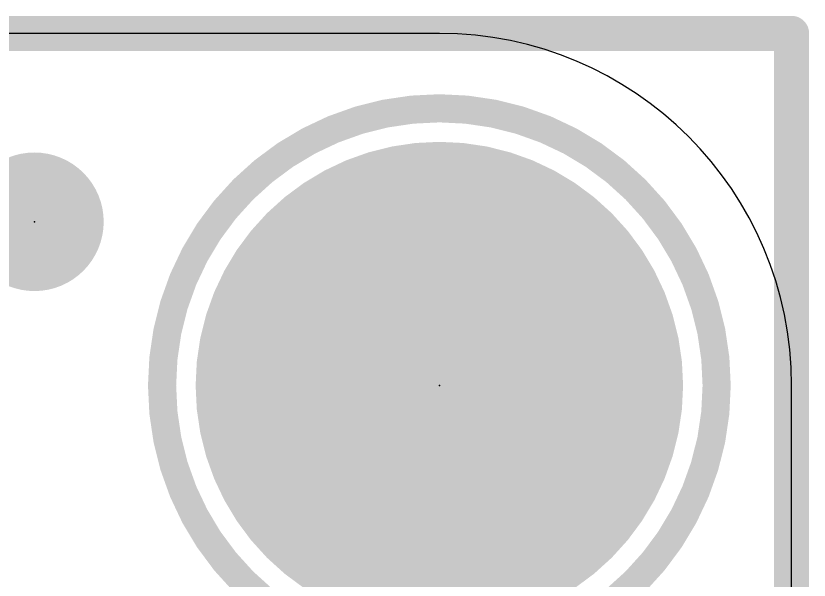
# Model space of a CAD drawing. Extents: x -0.1 to 25.5, y -0.1 to 17.9.
# Drawn here: x 19.81 to 25.53, y 13.84 to 17.91 of the extents above; entities that cross this region are included whole.
import ezdxf

# ---------------------------------------------------------------- set-up
doc = ezdxf.new("R2010")
doc.units = 0
for name, color, linetype in [('1', 12, 'CONTINUOUS'), ('16', 5, 'CONTINUOUS'), ('17', 110, 'CONTINUOUS'), ('20', 53, 'CONTINUOUS'), ('21', 40, 'CONTINUOUS'), ('23', 40, 'CONTINUOUS')]:
    doc.layers.add(name, color=color, linetype=linetype)

# ---------------------------------------------------------------- blocks, each defined once
blk = doc.blocks.new('PIE')
at = {"const_width": 0.5}
blk.add_lwpolyline([(0, -0.25, 1), (0, 0.25, 1), (0, -0.25)], format="xyb", dxfattribs=at)
blk = doc.blocks.new('ROUNDP')
at = {"const_width": 0.5}
blk.add_lwpolyline([(0, -0.25, 1), (0, 0.25, 1), (0, -0.25)], format="xyb", dxfattribs=at)

msp = doc.modelspace()

# ---------------------------------------------------------------- linework, layer by layer
at = {"layer": '1', "const_width": 0.254}
for points in [[(0, 17.78), (25.4, 17.78)], [(25.4, 17.78), (25.4, 0)]]:
    msp.add_lwpolyline(points, dxfattribs=at)
at = {"layer": '1', "const_width": 0.127}
for points in [[(25.4635, 17.78, 1), (25.3365, 17.78)], [(25.4, 17.7165, 1), (25.4, 17.8435)]]:
    msp.add_lwpolyline(points, format="xyb", dxfattribs=at)
at = {"layer": '16', "const_width": 0.254}
for points in [[(0, 17.78), (25.4, 17.78)], [(25.4, 17.78), (25.4, 0)]]:
    msp.add_lwpolyline(points, dxfattribs=at)
at = {"layer": '16', "const_width": 0.127}
for points in [[(25.4635, 17.78, 1), (25.3365, 17.78)], [(25.4, 17.7165, 1), (25.4, 17.8435)]]:
    msp.add_lwpolyline(points, format="xyb", dxfattribs=at)
at = {"layer": '20'}
for p, q in [((22.86, 17.78), (2.54, 17.78)), ((25.4, 2.54), (25.4, 15.24))]:
    msp.add_line(p, q, dxfattribs=at)
msp.add_arc((22.86, 15.24), 2.54, 0, 90, dxfattribs=at)
at = {"layer": '21', "const_width": 0.2032}
msp.add_lwpolyline([(22.86, 13.24, 1), (22.86, 17.24, 1), (22.86, 13.24)], format="xyb", dxfattribs=at)
at = {"layer": '23'}
for p in [(19.939, 16.4211), (22.86, 15.24)]:
    msp.add_point(p, dxfattribs=at)

# ---------------------------------------------------------------- block references
at = {"layer": '1'}
msp.add_blockref('PIE', (19.939, 16.4211), dxfattribs=at)
at = {"layer": '17', "xscale": 3.516, "yscale": 3.516}
msp.add_blockref('ROUNDP', (22.86, 15.24), dxfattribs=at)
msp.add_blockref('ROUNDP', (22.86, 15.24), dxfattribs=at)

doc.saveas('drawing.dxf')
